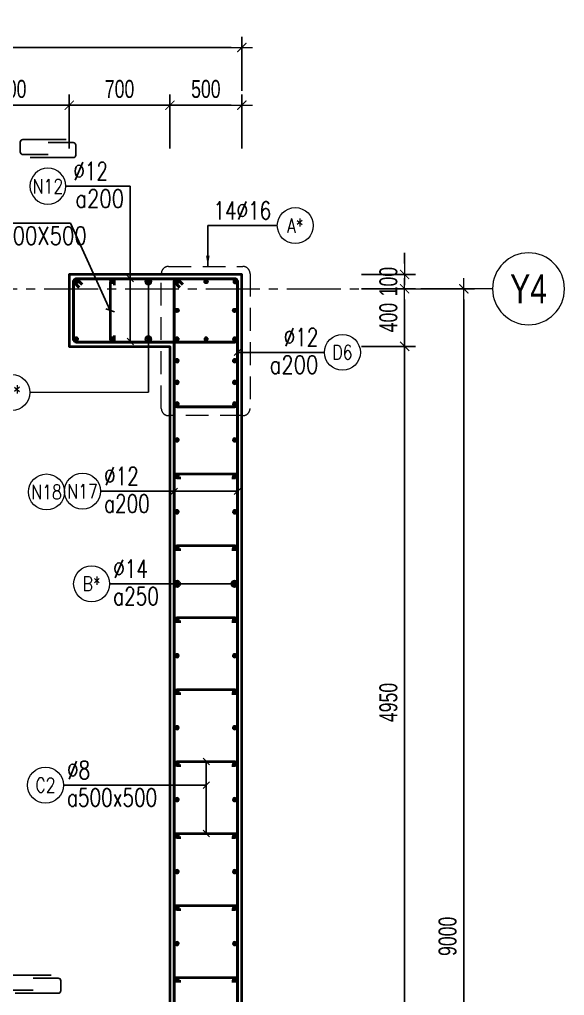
# Model space of a CAD drawing. Header units: millimetres. Extents: x 944027 to 981803, y -83026 to 82675.
# Drawn here: x 957126 to 960915, y -7610 to -828 of the extents above; entities that cross this region are included whole.
import ezdxf
from ezdxf.enums import TextEntityAlignment as Align

# ---------------------------------------------------------------- set-up
doc = ezdxf.new("R2010")
doc.units = ezdxf.units.MM
doc.header["$MEASUREMENT"] = 0
for name, pattern in [('HIDDEN2', [4.7625, 3.175, -1.5875]), ('HT_Dim Grid$0$CENTER2', [1.125, 0.75, -0.125, 0.125, -0.125]), ('HT_Grid$0$CENTER2', [1.125, 0.75, -0.125, 0.125, -0.125])]:
    doc.linetypes.add(name, pattern=pattern)
doc.layers.get('0').update_dxf_attribs({"lineweight": 20})
doc.layers.get('Defpoints').update_dxf_attribs({"color": 151, "lineweight": 9})
for name, color, linetype, lineweight in [('HT_Dim Grid$0$NDC_S_AXIS', 5, 'HT_Dim Grid$0$CENTER2', 13), ('HT_Dim Grid$0$NDC_S_SYMBOL', 1, 'Continuous', 15), ('HT_Dim Grid$0$NDC_S_TEXT SYMBOL', 7, 'Continuous', 20), ('HT_Grid$0$NDC_S_AXIS', 5, 'HT_Grid$0$CENTER2', 13), ('KC-LEADER', 153, 'Continuous', 18), ('KC-THEP', 6, 'Continuous', 40), ('NDC_S_DIM', 1, 'Continuous', 15), ('NDC_S_HIDDEN', 8, 'HIDDEN2', 13), ('NDC_S_LEADER', 1, 'Continuous', 15), ('NDC_S_REBAR', 4, 'Continuous', 35), ('NDC_S_STIRRUP', 4, 'Continuous', 40), ('NDC_S_VN TEXT', 7, 'Continuous', 20), ('NDC_S_WALL', 6, 'Continuous', 35)]:
    doc.layers.add(name, color=color, linetype=linetype, lineweight=lineweight)
doc.layers.add('Leader', color=6, linetype='Continuous')
doc.layers.add('Ligature', color=1, linetype='Continuous')
doc.styles.add('HT_Dim Grid$0$NDC_ANNO', font='', dxfattribs={"width": 0.8})
doc.styles.add('NDC_DIM', font='', dxfattribs={"width": 0.75})
doc.styles.add('NDC_EN TXT', font='romans.shx', dxfattribs={"width": 0.8})
doc.styles.get('HT_Dim Grid$0$NDC_ANNO').set_extended_font_data('Dotum')
doc.styles.get('NDC_DIM').set_extended_font_data('Dotum')
doc.dimstyles.new('NDC_dim_30', dxfattribs={"dimscale": 30, "dimtxt": 2.5, "dimasz": 1.5, "dimexe": 1.5, "dimexo": 2.5, "dimgap": 1, "dimtad": 1, "dimdec": 0, "dimzin": 0, "dimdsep": 46, "dimtxsty": 'NDC_DIM', "dimblk": 'DIMMARK', "dimcen": 0.09, "dimdle": 1.2, "dimclrd": 1, "dimclre": 1, "dimclrt": 3, "dimadec": 0, "dimazin": 0, "dimtfac": 1, "dimtdec": 0, "dimtix": 1, "dimtofl": 0, "dimtmove": 0, "dimatfit": 3, "dimfxl": 6, "dimfxlon": 1, "dimtolj": 1, "dimtzin": 0, "dimarcsym": 0})
doc.dimstyles.new('NDC_dim_50', dxfattribs={"dimscale": 50, "dimtxt": 2.5, "dimasz": 1.5, "dimexe": 1.5, "dimexo": 2.5, "dimgap": 1, "dimtad": 1, "dimdec": 0, "dimzin": 0, "dimdsep": 46, "dimtxsty": 'NDC_DIM', "dimblk": 'DIMMARK', "dimcen": 0.09, "dimdle": 1.2, "dimclrd": 1, "dimclre": 1, "dimclrt": 3, "dimadec": 0, "dimazin": 0, "dimtfac": 1, "dimtdec": 0, "dimtix": 1, "dimtofl": 0, "dimtmove": 0, "dimatfit": 3, "dimfxl": 6, "dimfxlon": 1, "dimtolj": 1, "dimtzin": 0, "dimarcsym": 0})

# ---------------------------------------------------------------- blocks, each defined once
blk = doc.blocks.new('THEP')
at = {"layer": 'KC-LEADER', "color": 6}
blk.add_circle((0, 0), 14, dxfattribs=at)
at = {"layer": 'KC-THEP'}
for p, q in [((-14, 0), (14, 0)), ((9.9, 9.9), (-9.9, -9.9)), ((-9.9, 9.9), (9.9, -9.9)), ((0, 14), (0, -14))]:
    blk.add_line(p, q, dxfattribs=at)
blk = doc.blocks.new('*U10')
blk.add_circle((2.5, 0), 2.5)
at = {"layer": 'NDC_S_VN TEXT', "color": 3, "style": 'NDC_EN TXT'}
for tag, width, p in [('DK2', 0.75, (-0.85, 0.85)), ('KC2', 0.8, (-0.85, -2.97))]:
    blk.add_attdef(tag, text='', height=2.5, dxfattribs=dict(at, width=width)).set_placement(p, align=Align.RIGHT)
at = {"layer": 'NDC_S_VN TEXT', "color": 7, "style": 'NDC_EN TXT', "width": 0.8}
blk.add_attdef('SH3', text='', height=2, dxfattribs=at).set_placement((2.5, 0), align=Align.MIDDLE)
blk = doc.blocks.new('DIMMARK')
at = {"layer": 'NDC_S_DIM', "color": 1}
blk.add_line((-1.5, 0), (1, 0), dxfattribs=at)
at = {"layer": 'NDC_S_DIM', "color": 2, "const_width": 0.1}
blk.add_lwpolyline([(-0.424, -0.424), (0.424, 0.424)], dxfattribs=at)
blk = doc.blocks.new('*U9')
blk.add_circle((2.5, 0), 2.5)
at = {"layer": 'NDC_S_VN TEXT', "color": 3, "style": 'NDC_EN TXT', "width": 0.75}
blk.add_attdef('DK2', text='', height=2.5, dxfattribs=at).set_placement((-0.85, 0.85), align=Align.RIGHT)
at = {"layer": 'NDC_S_VN TEXT', "color": 7, "style": 'NDC_EN TXT', "width": 0.8}
blk.add_attdef('SH3', text='', height=2, dxfattribs=at).set_placement((2.5, 0), align=Align.MIDDLE)
blk = doc.blocks.new('A$C72321851')
at = {"layer": 'Ligature'}
for points in [[(-60.9, -129.3), (-60.9, 170.9, -0.414214), (-43.3, 188.5), (25.8, 188.5, -0.414214), (43.4, 170.9), (43.4, -4.3)], [(-39.7, -4.3), (-39.7, -179.5, 0.414214), (-22.1, -197.1), (47, -197.1, 0.414214), (64.6, -179.5), (64.6, 120.7)]]:
    blk.add_lwpolyline(points, format="xyb", dxfattribs=at)
blk = doc.blocks.new('*U11')
blk.add_circle((-2.5, 0), 2.5)
at = {"layer": 'NDC_S_VN TEXT', "color": 3, "style": 'NDC_EN TXT', "width": 0.75}
for tag, p in [('DK1', (0.5, 0.85)), ('KC1', (0.5, -2.97))]:
    blk.add_attdef(tag, p, '', height=2.5, dxfattribs=at)
at = {"layer": 'NDC_S_VN TEXT', "color": 7, "style": 'NDC_EN TXT', "width": 0.8}
blk.add_attdef('SH2', text='', height=2, dxfattribs=at).set_placement((-2.5, 0), align=Align.MIDDLE)
blk = doc.blocks.new('*U12')
blk.add_circle((-2.5, 0), 2.5)
at = {"layer": 'NDC_S_VN TEXT', "color": 3, "style": 'NDC_EN TXT', "width": 0.75}
for tag, p in [('DK1', (0.5, 0.85)), ('KC1', (0.5, -2.97))]:
    blk.add_attdef(tag, p, '', height=2.5, dxfattribs=at)
at = {"layer": 'NDC_S_VN TEXT', "color": 7, "style": 'NDC_EN TXT', "width": 0.8}
blk.add_attdef('SH2', text='', height=2, dxfattribs=at).set_placement((-2.5, 0), align=Align.MIDDLE)
blk = doc.blocks.new('*D447')
at = {"layer": 'Defpoints', "color": 0, "ltscale": 200, "transparency": 16777216}
for p in [(957471.5, -1423.6), (956671.5, -3099.3), (957471.5, -3099.3)]:
    blk.add_point(p, dxfattribs=at)
at = {"layer": 'NDC_S_DIM', "color": 1, "lineweight": -2, "ltscale": 200, "transparency": 16777216}
for p, q in [((956671.5, -1723.6), (956671.5, -1348.6)), ((957471.5, -1723.6), (957471.5, -1348.6)), ((956746.5, -1423.6), (957396.5, -1423.6))]:
    blk.add_line(p, q, dxfattribs=at)
at = {"layer": 'NDC_S_DIM', "color": 1, "lineweight": -2, "ltscale": 200, "transparency": 16777216, "xscale": 75, "yscale": 75, "zscale": 75, "rotation": 180}
blk.add_blockref('DIMMARK', (956671.5, -1423.6), dxfattribs=at)
at = {"layer": 'NDC_S_DIM', "color": 1, "lineweight": -2, "ltscale": 200, "transparency": 16777216, "xscale": 75, "yscale": 75, "zscale": 75}
blk.add_blockref('DIMMARK', (957471.5, -1423.6), dxfattribs=at)
at = {"layer": 'NDC_S_DIM', "color": 3, "ltscale": 200, "transparency": 16777216, "insert": (957071.5, -1311), "char_height": 125, "attachment_point": 5, "style": 'NDC_DIM'}
blk.add_mtext('\\A1;800', dxfattribs=at)
blk = doc.blocks.new('*D448')
at = {"layer": 'Defpoints', "color": 0, "ltscale": 200, "transparency": 16777216}
for p in [(958171.5, -1423.6), (957471.5, -3099.3), (958171.5, -3099.3)]:
    blk.add_point(p, dxfattribs=at)
at = {"layer": 'NDC_S_DIM', "color": 1, "lineweight": -2, "ltscale": 200, "transparency": 16777216}
for p, q in [((957471.5, -1723.6), (957471.5, -1348.6)), ((958171.5, -1723.6), (958171.5, -1348.6)), ((957546.5, -1423.6), (958096.5, -1423.6))]:
    blk.add_line(p, q, dxfattribs=at)
at = {"layer": 'NDC_S_DIM', "color": 1, "lineweight": -2, "ltscale": 200, "transparency": 16777216, "xscale": 75, "yscale": 75, "zscale": 75, "rotation": 180}
blk.add_blockref('DIMMARK', (957471.5, -1423.6), dxfattribs=at)
at = {"layer": 'NDC_S_DIM', "color": 1, "lineweight": -2, "ltscale": 200, "transparency": 16777216, "xscale": 75, "yscale": 75, "zscale": 75}
blk.add_blockref('DIMMARK', (958171.5, -1423.6), dxfattribs=at)
at = {"layer": 'NDC_S_DIM', "color": 3, "ltscale": 200, "transparency": 16777216, "insert": (957821.5, -1311), "char_height": 125, "attachment_point": 5, "style": 'NDC_DIM'}
blk.add_mtext('\\A1;700', dxfattribs=at)
blk = doc.blocks.new('*D449')
at = {"layer": 'Defpoints', "color": 0, "ltscale": 200, "transparency": 16777216}
for p in [(958671.5, -1423.6), (958171.5, -3099.3), (958671.5, -3141)]:
    blk.add_point(p, dxfattribs=at)
at = {"layer": 'NDC_S_DIM', "color": 1, "lineweight": -2, "ltscale": 200, "transparency": 16777216}
for p, q in [((958171.5, -1723.6), (958171.5, -1348.6)), ((958671.5, -1723.6), (958671.5, -1348.6)), ((958246.5, -1423.6), (958596.5, -1423.6))]:
    blk.add_line(p, q, dxfattribs=at)
at = {"layer": 'NDC_S_DIM', "color": 1, "lineweight": -2, "ltscale": 200, "transparency": 16777216, "xscale": 75, "yscale": 75, "zscale": 75, "rotation": 180}
blk.add_blockref('DIMMARK', (958171.5, -1423.6), dxfattribs=at)
at = {"layer": 'NDC_S_DIM', "color": 1, "lineweight": -2, "ltscale": 200, "transparency": 16777216, "xscale": 75, "yscale": 75, "zscale": 75}
blk.add_blockref('DIMMARK', (958671.5, -1423.6), dxfattribs=at)
at = {"layer": 'NDC_S_DIM', "color": 3, "ltscale": 200, "transparency": 16777216, "insert": (958421.5, -1311), "char_height": 125, "attachment_point": 5, "style": 'NDC_DIM'}
blk.add_mtext('\\A1;500', dxfattribs=at)
blk = doc.blocks.new('*D459')
at = {"layer": 'Defpoints', "color": 0, "ltscale": 200, "transparency": 16777216}
for p in [(958171.5, -3099.3), (959803.8, -3099.3), (958171.5, -8049.3)]:
    blk.add_point(p, dxfattribs=at)
at = {"layer": 'NDC_S_DIM', "color": 1, "lineweight": -2, "ltscale": 200, "transparency": 16777216}
for p, q in [((959503.8, -3099.3), (959878.8, -3099.3)), ((959803.8, -7974.3), (959803.8, -3174.3)), ((959503.8, -8049.3), (959878.8, -8049.3))]:
    blk.add_line(p, q, dxfattribs=at)
at = {"layer": 'NDC_S_DIM', "color": 1, "lineweight": -2, "ltscale": 200, "transparency": 16777216, "xscale": 75, "yscale": 75, "zscale": 75}
for p, rotation in [((959803.8, -3099.3), 90), ((959803.8, -8049.3), 270)]:
    blk.add_blockref('DIMMARK', p, dxfattribs=dict(at, rotation=rotation))
at = {"layer": 'NDC_S_DIM', "color": 3, "ltscale": 200, "transparency": 16777216, "insert": (959691.2, -5574.3), "char_height": 125, "attachment_point": 5, "rotation": 90, "style": 'NDC_DIM'}
blk.add_mtext('\\A1;4950', dxfattribs=at)
blk = doc.blocks.new('*D460')
at = {"layer": 'Defpoints', "color": 0, "ltscale": 200, "transparency": 16777216}
for p in [(958171.5, -2699.3), (959803.8, -2699.3), (958171.5, -3099.3)]:
    blk.add_point(p, dxfattribs=at)
at = {"layer": 'NDC_S_DIM', "color": 1, "lineweight": -2, "ltscale": 200, "transparency": 16777216}
for p, q in [((959503.8, -2699.3), (959878.8, -2699.3)), ((959803.8, -3024.3), (959803.8, -2774.3)), ((959503.8, -3099.3), (959878.8, -3099.3))]:
    blk.add_line(p, q, dxfattribs=at)
at = {"layer": 'NDC_S_DIM', "color": 1, "lineweight": -2, "ltscale": 200, "transparency": 16777216, "xscale": 75, "yscale": 75, "zscale": 75}
for p, rotation in [((959803.8, -2699.3), 90), ((959803.8, -3099.3), 270)]:
    blk.add_blockref('DIMMARK', p, dxfattribs=dict(at, rotation=rotation))
at = {"layer": 'NDC_S_DIM', "color": 3, "ltscale": 200, "transparency": 16777216, "insert": (959691.2, -2899.3), "char_height": 125, "attachment_point": 5, "rotation": 90, "style": 'NDC_DIM'}
blk.add_mtext('\\A1;400', dxfattribs=at)
blk = doc.blocks.new('*D461')
at = {"layer": 'Defpoints', "color": 0, "ltscale": 200, "transparency": 16777216}
for p in [(959464.9, -2699.3), (960215.5, -2699.3), (959464.9, -11699.3)]:
    blk.add_point(p, dxfattribs=at)
at = {"layer": 'NDC_S_DIM', "color": 1, "lineweight": -2, "ltscale": 200, "transparency": 16777216}
for p, q in [((959915.5, -2699.3), (960290.5, -2699.3)), ((960215.5, -11624.3), (960215.5, -2774.3)), ((959915.5, -11699.3), (960290.5, -11699.3))]:
    blk.add_line(p, q, dxfattribs=at)
at = {"layer": 'NDC_S_DIM', "color": 1, "lineweight": -2, "ltscale": 200, "transparency": 16777216, "xscale": 75, "yscale": 75, "zscale": 75}
for p, rotation in [((960215.5, -2699.3), 90), ((960215.5, -11699.3), 270)]:
    blk.add_blockref('DIMMARK', p, dxfattribs=dict(at, rotation=rotation))
at = {"layer": 'NDC_S_DIM', "color": 3, "ltscale": 200, "transparency": 16777216, "insert": (960102.9, -7199.3), "char_height": 125, "attachment_point": 5, "rotation": 90, "style": 'NDC_DIM'}
blk.add_mtext('\\A1;9000', dxfattribs=at)
blk = doc.blocks.new('*U22')
at = {"layer": 'HT_Dim Grid$0$NDC_S_SYMBOL'}
blk.add_line((5, 0), (9, 0), dxfattribs=at)
blk.add_circle((0, 0), 5, dxfattribs=at)
at = {"layer": 'HT_Dim Grid$0$NDC_S_TEXT SYMBOL', "color": 7, "style": 'HT_Dim Grid$0$NDC_ANNO', "width": 0.8}
blk.add_attdef('GRID', text='', height=4, rotation=270, dxfattribs=at).set_placement((0, 0), align=Align.MIDDLE)
blk = doc.blocks.new('*D423')
at = {"layer": 'Defpoints', "color": 0, "ltscale": 200, "transparency": 16777216}
for p in [(958578.3, -2599.3), (959803.8, -2599.3), (958171.5, -2699.3)]:
    blk.add_point(p, dxfattribs=at)
at = {"layer": 'NDC_S_DIM', "color": 1, "lineweight": -2, "ltscale": 200, "transparency": 16777216}
for p, q in [((959803.8, -2524.3), (959803.8, -2449.3)), ((959503.8, -2599.3), (959878.8, -2599.3)), ((959503.8, -2699.3), (959878.8, -2699.3)), ((959803.8, -2774.3), (959803.8, -2849.3))]:
    blk.add_line(p, q, dxfattribs=at)
at = {"layer": 'NDC_S_DIM', "color": 1, "lineweight": -2, "ltscale": 200, "transparency": 16777216, "xscale": 75, "yscale": 75, "zscale": 75}
for p, rotation in [((959803.8, -2599.3), 270), ((959803.8, -2699.3), 90)]:
    blk.add_blockref('DIMMARK', p, dxfattribs=dict(at, rotation=rotation))
at = {"layer": 'NDC_S_DIM', "color": 3, "ltscale": 200, "transparency": 16777216, "insert": (959691.2, -2649.3), "char_height": 125, "attachment_point": 5, "rotation": 90, "style": 'NDC_DIM'}
blk.add_mtext('\\A1;100', dxfattribs=at)
blk = doc.blocks.new('*D429')
at = {"layer": 'Defpoints', "color": 0, "ltscale": 200, "transparency": 16777216}
for p in [(958671.5, -1022.4), (949871.5, -1723.6), (958671.5, -2599.3)]:
    blk.add_point(p, dxfattribs=at)
at = {"layer": 'NDC_S_DIM', "color": 1, "lineweight": -2, "ltscale": 200, "transparency": 16777216}
for p, q in [((949871.5, -1322.4), (949871.5, -947.4)), ((958671.5, -1322.4), (958671.5, -947.4)), ((949946.5, -1022.4), (958596.5, -1022.4))]:
    blk.add_line(p, q, dxfattribs=at)
at = {"layer": 'NDC_S_DIM', "color": 1, "lineweight": -2, "ltscale": 200, "transparency": 16777216, "xscale": 75, "yscale": 75, "zscale": 75, "rotation": 180}
blk.add_blockref('DIMMARK', (949871.5, -1022.4), dxfattribs=at)
at = {"layer": 'NDC_S_DIM', "color": 1, "lineweight": -2, "ltscale": 200, "transparency": 16777216, "xscale": 75, "yscale": 75, "zscale": 75}
blk.add_blockref('DIMMARK', (958671.5, -1022.4), dxfattribs=at)
at = {"layer": 'NDC_S_DIM', "color": 3, "ltscale": 200, "transparency": 16777216, "insert": (954271.5, -909.8), "char_height": 125, "attachment_point": 5, "style": 'NDC_DIM'}
blk.add_mtext('\\A1;8800', dxfattribs=at)

msp = doc.modelspace()

# ---------------------------------------------------------------- linework, layer by layer
msp.add_circle((957313.7, -4111.1), 125)
at = {"layer": 'HT_Grid$0$NDC_S_AXIS', "ltscale": 500}
msp.add_line((944922.1, -2699.3), (960215.5, -2699.3), dxfattribs=at)
at = {"layer": 'NDC_S_HIDDEN', "ltscale": 50}
msp.add_lwpolyline([(958678.9, -3580.5), (958161.5, -3580.5, -0.414214), (958111.5, -3530.5), (958111.5, -2594.1, -0.414214), (958161.5, -2544.1), (958678.9, -2544.1, -0.414214), (958728.9, -2594.1), (958728.9, -3530.5, -0.414214)], format="xyb", close=True, dxfattribs=at)
at = {"layer": 'NDC_S_REBAR'}
for points in [[(957786.5, -2674.3), (957786.5, -2649.3, 1), (957756.5, -2649.3), (957756.5, -3049.3, 1), (957786.5, -3049.3), (957786.5, -3024.3)], [(958246.5, -4014.3), (958221.5, -4014.3, -1), (958221.5, -3984.3), (958626.9, -3984.3, -1), (958626.9, -4014.3), (958601.9, -4014.3)], [(958246.5, -4514.3), (958221.5, -4514.3, -1), (958221.5, -4484.3), (958626.9, -4484.3, -1), (958626.9, -4514.3), (958601.9, -4514.3)], [(958246.5, -5014.3), (958221.5, -5014.3, -1), (958221.5, -4984.3), (958626.9, -4984.3, -1), (958626.9, -5014.3), (958601.9, -5014.3)], [(958246.5, -5514.3), (958221.5, -5514.3, -1), (958221.5, -5484.3), (958626.9, -5484.3, -1), (958626.9, -5514.3), (958601.9, -5514.3)], [(958246.5, -6014.3), (958221.5, -6014.3, -1), (958221.5, -5984.3), (958626.9, -5984.3, -1), (958626.9, -6014.3), (958601.9, -6014.3)], [(958246.5, -6514.3), (958221.5, -6514.3, -1), (958221.5, -6484.3), (958626.9, -6484.3, -1), (958626.9, -6514.3), (958601.9, -6514.3)], [(958246.5, -7014.3), (958221.5, -7014.3, -1), (958221.5, -6984.3), (958626.9, -6984.3, -1), (958626.9, -7014.3), (958601.9, -7014.3)], [(958246.5, -7514.3), (958221.5, -7514.3, -1), (958221.5, -7484.3), (958626.9, -7484.3, -1), (958626.9, -7514.3), (958601.9, -7514.3)]]:
    msp.add_lwpolyline(points, format="xyb", dxfattribs=at)
at = {"layer": 'NDC_S_STIRRUP'}
for points in [[(957561.5, -2669.3), (957521.5, -2629.3, 0.414214), (957501.5, -2649.3), (957501.5, -3049.3, 0.414214), (957521.5, -3069.3), (958621.5, -3069.3, 0.414214), (958641.5, -3049.3), (958641.5, -2649.3, 0.414214), (958621.5, -2629.3), (957521.5, -2629.3, 0.414214), (957501.5, -2649.3), (957541.5, -2689.3)], [(958241.5, -2689.3), (958201.5, -2649.3, -0.414214), (958221.5, -2629.3), (958621.5, -2629.3, -0.414214), (958641.5, -2649.3), (958641.5, -3499.1, -0.414214), (958621.5, -3519.1), (958221.5, -3519.1, -0.414214), (958201.5, -3499.1), (958201.5, -2649.3, -0.414214), (958221.5, -2629.3), (958261.5, -2669.3)], [(958241.5, -2689.3), (958201.5, -2649.3, -0.414214), (958221.5, -2629.3), (958621.5, -2629.3, -0.414214), (958641.5, -2649.3), (958641.5, -9799.3, -0.414214), (958621.5, -9819.3), (958221.5, -9819.3, -0.414214), (958201.5, -9799.3), (958201.5, -2649.3, -0.414214), (958221.5, -2629.3), (958261.5, -2669.3)]]:
    msp.add_lwpolyline(points, format="xyb", dxfattribs=at)
at = {"layer": 'NDC_S_WALL', "ltscale": 10}
msp.add_lwpolyline([(952871.5, -5449.3), (955671.5, -5449.3), (955671.5, -9899.3), (956771.5, -9899.3), (956771.5, -9699.3), (955971.5, -9699.3), (955971.5, -8249.3), (958171.5, -8249.3), (958171.5, -9899.3), (958671.5, -9899.3), (958671.5, -2599.3), (957471.5, -2599.3), (957471.5, -3099.3), (958171.5, -3099.3), (958171.5, -8049.3), (955971.5, -8049.3), (955971.5, -3099.3), (956671.5, -3099.3), (956671.5, -2599.3), (955171.5, -2599.3), (955171.5, -3099.3), (955671.5, -3099.3), (955671.5, -5149.3), (952871.5, -5149.3)], dxfattribs=at)

# ---------------------------------------------------------------- block references
at = {"layer": 'HT_Dim Grid$0$NDC_S_AXIS'}
ref = msp.add_blockref('*U22', (960665.5, -2699.3), dxfattribs=dict(at, xscale=-50, yscale=50, zscale=50))
ref.add_attrib('GRID', 'Y4', dxfattribs={"layer": 'HT_Dim Grid$0$NDC_S_TEXT SYMBOL', "color": 7, "height": 200, "style": 'HT_Dim Grid$0$NDC_ANNO', "width": 0.8}).set_placement((960665.5, -2699.3), align=Align.MIDDLE)
at = {"layer": 'KC-THEP', "rotation": 9.668564436380946}
for p in [(957521.5, -2649.3), (957771.5, -2649.3), (958021.5, -2649.3), (958221.5, -2649.3), (958423.2, -2649.3), (958221.5, -2849.3), (958621.5, -2849.3)]:
    msp.add_blockref('THEP', p, dxfattribs=at)
at = {"layer": 'KC-THEP', "xscale": -1, "rotation": 170.331435563619}
for p in [(958625, -2649.3), (957521.5, -3049.3), (957771.5, -3049.3), (958021.5, -3049.3), (958221.5, -3049.3), (958423.2, -3049.3), (958621.5, -3049.3), (958221.5, -3199.3), (958621.5, -3199.3), (958221.5, -3349.3), (958621.5, -3349.3), (958221.5, -3499.3), (958621.5, -3499.3), (958221.5, -3749.3), (958621.5, -3749.3), (958221.5, -3999.3), (958621.5, -3999.3), (958221.5, -4249.3), (958621.5, -4249.3), (958221.5, -4499.3), (958621.5, -4499.3), (958221.5, -4749.3), (958621.5, -4749.3), (958221.5, -4999.3), (958621.5, -4999.3), (958221.5, -5249.3), (958621.5, -5249.3), (958221.5, -5499.3), (958621.5, -5499.3), (958221.5, -5749.3), (958621.5, -5749.3), (958221.5, -5999.3), (958621.5, -5999.3), (958221.5, -6249.3), (958621.5, -6249.3), (958221.5, -6499.3), (958621.5, -6499.3), (958221.5, -6749.3), (958621.5, -6749.3), (958221.5, -6999.3), (958621.5, -6999.3), (958221.5, -7249.3), (958621.5, -7249.3), (958221.5, -7499.3), (958621.5, -7499.3)]:
    msp.add_blockref('THEP', p, dxfattribs=at)
at = {"layer": 'Leader', "xscale": -1, "rotation": 270.0000000000001}
for p in [(957328.3, -1726.6), (957224.5, -7533.7)]:
    msp.add_blockref('A$C72321851', p, dxfattribs=at)
at = {"layer": 'NDC_S_VN TEXT'}
ref = msp.add_blockref('*U10', (957448.3, -1986.2), dxfattribs=dict(at, xscale=-50, yscale=50, zscale=50))
ref.add_attrib('SH3', 'N12', dxfattribs={"color": 7, "height": 100, "style": 'NDC_EN TXT', "width": 0.8}).set_placement((957323.3, -1986.2), align=Align.MIDDLE)
ref.add_attrib('DK2', '%%C12', dxfattribs={"color": 3, "height": 125, "style": 'NDC_EN TXT', "width": 0.75}).set_placement((957740.8, -1944), align=Align.RIGHT)
ref.add_attrib('KC2', 'a200', dxfattribs={"color": 3, "height": 125, "style": 'NDC_EN TXT', "width": 0.8}).set_placement((957852.7, -2134.9), align=Align.RIGHT)
ref = msp.add_blockref('*U10', (956807.6, -2244.2), dxfattribs=dict(at, xscale=-50, yscale=50, zscale=50))
ref.add_attrib('SH3', 'C2', dxfattribs={"color": 7, "height": 100, "style": 'NDC_EN TXT', "width": 0.8}).set_placement((956682.6, -2244.2), align=Align.MIDDLE)
ref.add_attrib('DK2', '%%c8', dxfattribs={"color": 3, "height": 125, "style": 'NDC_EN TXT', "width": 0.75}).set_placement((957010.9, -2202), align=Align.RIGHT)
ref.add_attrib('KC2', 'a500X500', dxfattribs={"color": 3, "height": 125, "style": 'NDC_EN TXT', "width": 0.8}).set_placement((957593, -2392.9), align=Align.RIGHT)
at = {"layer": 'NDC_S_VN TEXT', "xscale": 50, "yscale": 50, "zscale": 50}
for name, p, values in [('*U9', (958918.5, -2260.1), {'SH3': 'A*', 'DK2': '14%%C16'}), ('*U10', (959246, -3140.8), {'SH3': 'D6', 'DK2': '%%C12', 'KC2': 'a200'}), ('*U10', (956947.3, -3419.6), {'SH3': 'B*', 'DK2': '%%C14', 'KC2': 'a250'}), ('*U11', (957688.7, -4106), {'SH2': 'N17', 'DK1': '%%C12', 'KC1': 'a200'}), ('*U11', (957752.1, -4749.3), {'SH2': 'B*', 'DK1': '%%C14', 'KC1': 'a250'}), ('*U12', (957430.9, -6148.6), {'SH2': 'C2', 'DK1': '%%c8', 'KC1': 'a500x500'})]:
    msp.add_blockref(name, p, dxfattribs=at).add_auto_attribs(values)

# ---------------------------------------------------------------- texts
at = {"layer": 'NDC_S_VN TEXT', "color": 7, "style": 'NDC_EN TXT', "width": 0.8}
msp.add_attdef('N18', text='3', height=100, dxfattribs=at).set_placement((957313.7, -4111.1), align=Align.MIDDLE)

# ---------------------------------------------------------------- dimensions: what is measured, and where the dimension line sits
at = {"layer": 'NDC_S_DIM', "ltscale": 200}
for base, p1, p2, picture, middle in [((958671.5, -1022.4), (949871.5, -1723.6), (958671.5, -2599.3), '*D429', (954271.5, -909.8)), ((957471.5, -1423.6), (956671.5, -3099.3), (957471.5, -3099.3), '*D447', (957071.5, -1311)), ((958171.5, -1423.6), (957471.5, -3099.3), (958171.5, -3099.3), '*D448', (957821.5, -1311)), ((958671.5, -1423.6), (958171.5, -3099.3), (958671.5, -3141), '*D449', (958421.5, -1311))]:
    dim = msp.add_linear_dim(base=base, p1=p1, p2=p2, dimstyle='NDC_dim_50', override={"dimtmove": 1}, dxfattribs=at)
    dim.commit()
    dim.dimension.update_dxf_attribs({"geometry": picture, "text_midpoint": middle})
for base, p1, p2, picture, middle in [((959803.8, -2599.3), (958171.5, -2699.3), (958578.3, -2599.3), '*D423', (959691.2, -2649.3)), ((959803.8, -2699.3), (958171.5, -3099.3), (958171.5, -2699.3), '*D460', (959691.2, -2899.3)), ((959803.8, -3099.3), (958171.5, -8049.3), (958171.5, -3099.3), '*D459', (959691.2, -5574.3))]:
    dim = msp.add_linear_dim(base=base, p1=p1, p2=p2, angle=90, dimstyle='NDC_dim_50', override={"dimtmove": 1}, dxfattribs=at)
    dim.commit()
    dim.dimension.update_dxf_attribs({"geometry": picture, "text_midpoint": middle})
dim = msp.add_linear_dim(base=(960215.5, -2699.3), p1=(959464.9, -11699.3), p2=(959464.9, -2699.3), angle=90, dimstyle='NDC_dim_50', dxfattribs=at)
dim.commit()
dim.dimension.update_dxf_attribs({"geometry": '*D461', "text_midpoint": (960102.9, -7199.3)})

# ---------------------------------------------------------------- leaders
at = {"layer": 'NDC_S_LEADER'}
for points, dimstyle, override in [([(957895.7, -3065.8), (957895.7, -1986.4), (957448.3, -1986.4)], 'NDC_dim_30', {"dimgap": 1, "dimtad": 0, "dimldrblk": 'Oblique'}), ([(957895.7, -2629.3), (957895.7, -1986.4), (957448.3, -1986.4)], 'NDC_dim_30', {"dimtad": 0, "dimldrblk": 'Oblique'}), ([(957756.5, -2849.3), (957479.2, -2244.2), (956807.6, -2244.2)], 'NDC_dim_30', {"dimtad": 0, "dimldrblk": 'Oblique'}), ([(958435.3, -2544.1), (958435.3, -2260.1), (958918.5, -2260.1)], 'NDC_dim_50', {"dimtad": 0}), ([(958021.5, -2649.3), (958021.5, -3418), (957197.3, -3419.6)], 'NDC_dim_30', {"dimtad": 0, "dimldrblk": 'Origin'}), ([(958021.5, -3049.3), (958021.5, -3418), (957197.3, -3419.6)], 'NDC_dim_30', {"dimtad": 0, "dimldrblk": 'Origin'}), ([(958641.5, -3141), (959246, -3141)], 'NDC_dim_30', {"dimtad": 0, "dimldrblk": 'Oblique'}), ([(958641.5, -4106.2), (957688.7, -4106.2)], 'NDC_dim_30', {"dimtad": 0, "dimldrblk": 'Oblique'}), ([(958201.5, -4106.2), (957688.7, -4106.2)], 'NDC_dim_30', {"dimtad": 0, "dimldrblk": 'Oblique'}), ([(958621.5, -4749.3), (957752.1, -4749.3)], 'NDC_dim_30', {"dimtad": 0, "dimldrblk": 'Origin'}), ([(958221.1, -4749.3), (957752.1, -4749.3)], 'NDC_dim_30', {"dimtad": 0, "dimldrblk": 'Origin'}), ([(958424.2, -5984.3), (958424.2, -6484.3)], 'NDC_dim_30', {"dimtad": 0, "dimldrblk": 'Oblique'}), ([(958424.2, -6484.3), (958424.2, -5984.3)], 'NDC_dim_30', {"dimtad": 0, "dimldrblk": 'Oblique'}), ([(958424.2, -6148.6), (957430.9, -6148.6)], 'NDC_dim_30', {"dimtad": 0, "dimldrblk": 'Oblique'})]:
    msp.add_leader(points, dimstyle=dimstyle, override=override, dxfattribs=at)

doc.saveas('drawing.dxf')
